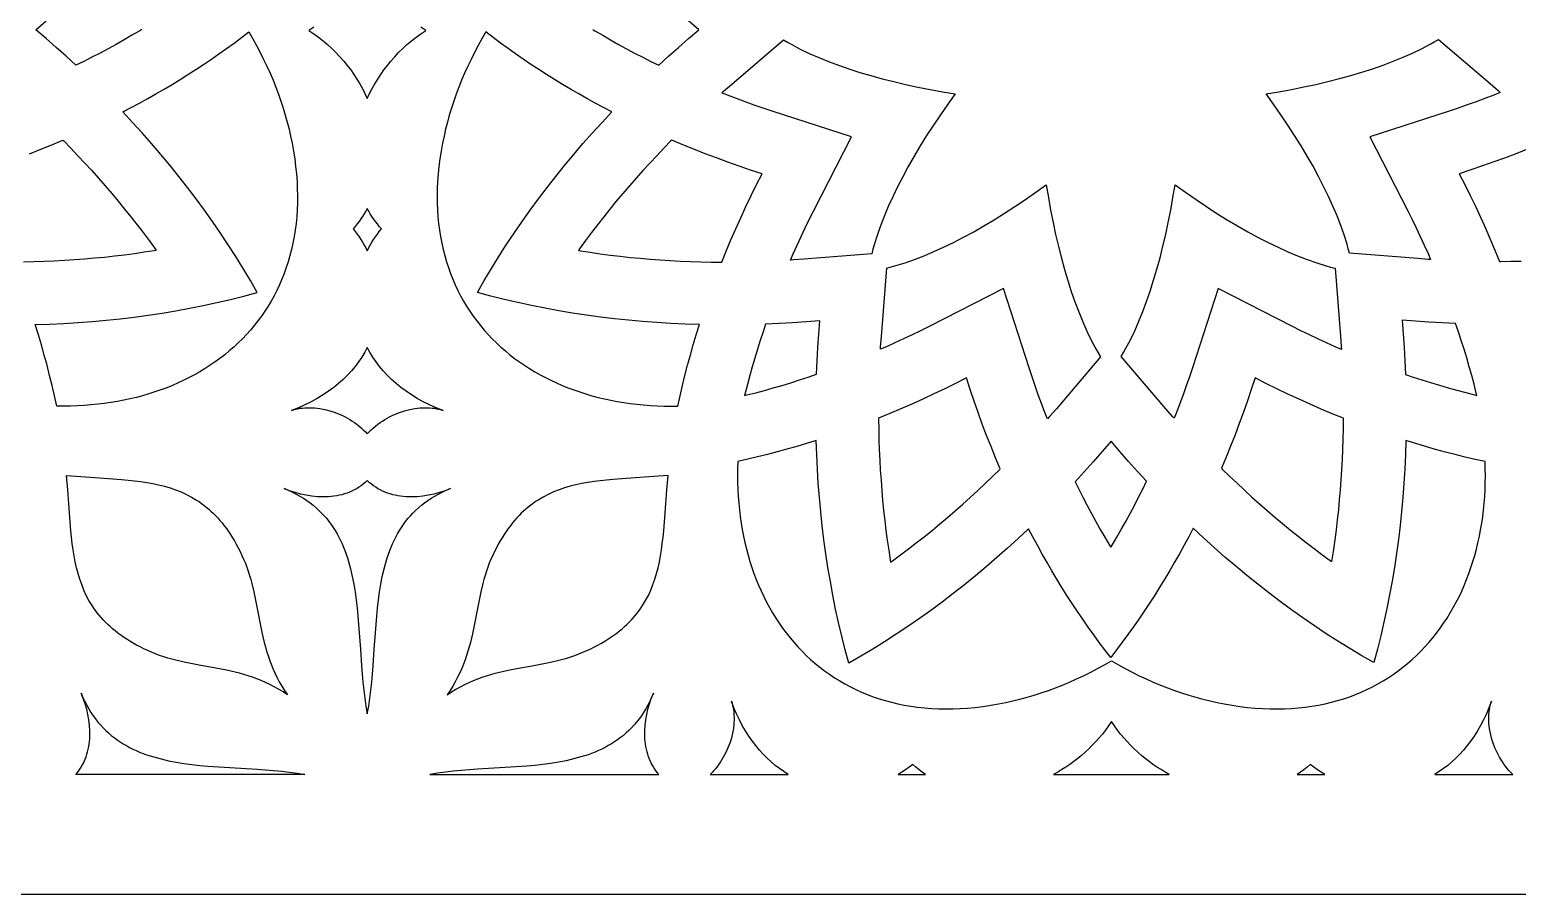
# Model space of a CAD drawing. Extents: x -53 to 63, y 97 to 137.
# Drawn here: x -26.99 to 7.16, y 96.54 to 116.39 of the extents above; entities that cross this region are included whole.
import ezdxf

# ---------------------------------------------------------------- set-up
doc = ezdxf.new("R2010")
doc.units = 0
doc.header["$MEASUREMENT"] = 0
doc.layers.add('LAYER_1', color=18, linetype='CONTINUOUS')

msp = doc.modelspace()

# ---------------------------------------------------------------- linework, layer by layer
at = {"layer": 'LAYER_1'}
for points in [[(-24.417, 116.399), (-24.465, 116.37), (-24.644, 116.264), (-24.825, 116.159), (-25.007, 116.056), (-25.19, 115.955), (-25.376, 115.856), (-25.563, 115.759), (-25.751, 115.664), (-25.931, 115.575), (-26.156, 115.783), (-26.384, 115.988), (-26.615, 116.191), (-26.849, 116.391), (-26.612, 116.594)], [(-14.061, 116.399), (-14.013, 116.37), (-13.834, 116.264), (-13.653, 116.159), (-13.471, 116.056), (-13.287, 115.955), (-13.101, 115.856), (-12.915, 115.759), (-12.726, 115.664), (-12.547, 115.575), (-12.322, 115.783), (-12.093, 115.988), (-11.862, 116.191), (-11.628, 116.391), (-11.866, 116.594)], [(-20.467, 116.454), (-20.58, 116.377), (-20.467, 116.301), (-20.358, 116.22), (-20.252, 116.137), (-20.15, 116.05), (-20.052, 115.96), (-19.958, 115.867), (-19.868, 115.772), (-19.781, 115.674), (-19.699, 115.574), (-19.621, 115.471), (-19.547, 115.366), (-19.477, 115.259), (-19.411, 115.151), (-19.349, 115.041), (-19.292, 114.929), (-19.239, 114.816), (-19.186, 114.929), (-19.128, 115.041), (-19.067, 115.151), (-19.001, 115.259), (-18.931, 115.366), (-18.857, 115.471), (-18.779, 115.574), (-18.696, 115.674), (-18.61, 115.772), (-18.52, 115.867), (-18.426, 115.96), (-18.328, 116.05), (-18.226, 116.137), (-18.12, 116.22), (-18.011, 116.301), (-17.897, 116.377), (-18.011, 116.454)], [(-26.994, 113.546), (-26.737, 113.647), (-26.481, 113.751), (-26.228, 113.858), (-26.209, 113.838), (-26.044, 113.67), (-25.882, 113.5), (-25.722, 113.329), (-25.564, 113.157), (-25.409, 112.983), (-25.255, 112.808), (-25.104, 112.632), (-24.956, 112.454), (-24.81, 112.276), (-24.665, 112.096), (-24.524, 111.915), (-24.385, 111.733), (-24.247, 111.549), (-24.113, 111.365), (-24.084, 111.324), (-24.134, 111.316), (-24.359, 111.281), (-24.586, 111.248), (-24.813, 111.218), (-25.041, 111.191), (-25.27, 111.166), (-25.5, 111.144), (-25.731, 111.124), (-25.962, 111.106), (-26.195, 111.091), (-26.427, 111.079), (-26.661, 111.069), (-26.895, 111.062), (-27.13, 111.057)], [(7.41, 113.654), (7.151, 113.552), (6.89, 113.453), (6.627, 113.357), (6.363, 113.264), (6.097, 113.174), (5.83, 113.087), (5.957, 112.839), (6.08, 112.589), (6.201, 112.338), (6.318, 112.087), (6.431, 111.835), (6.542, 111.581), (6.649, 111.327), (6.753, 111.072), (6.78, 111.072), (7.016, 111.075), (7.25, 111.081)], [(-53.408, 96.541), (63.044, 96.541)]]:
    msp.add_lwpolyline(points, dxfattribs=at)
for points in [[(-21.96, 116.341), (-21.869, 116.185), (-21.782, 116.028), (-21.699, 115.87), (-21.62, 115.712), (-21.544, 115.553), (-21.472, 115.393), (-21.404, 115.233), (-21.34, 115.073), (-21.28, 114.912), (-21.223, 114.751), (-21.171, 114.59), (-21.122, 114.428), (-21.077, 114.267), (-21.036, 114.106), (-20.999, 113.945), (-20.966, 113.785), (-20.934, 113.605), (-20.906, 113.428), (-20.884, 113.253), (-20.866, 113.081), (-20.853, 112.911), (-20.846, 112.744), (-20.842, 112.579), (-20.844, 112.416), (-20.85, 112.256), (-20.86, 112.098), (-20.875, 111.943), (-20.895, 111.791), (-20.919, 111.641), (-20.947, 111.493), (-20.979, 111.348), (-21.015, 111.206), (-21.056, 111.066), (-21.1, 110.929), (-21.149, 110.795), (-21.201, 110.663), (-21.257, 110.534), (-21.317, 110.407), (-21.38, 110.284), (-21.448, 110.163), (-21.518, 110.045), (-21.593, 109.929), (-21.67, 109.816), (-21.751, 109.706), (-21.836, 109.599), (-21.923, 109.495), (-22.014, 109.394), (-22.108, 109.295), (-22.205, 109.2), (-22.305, 109.107), (-22.408, 109.017), (-22.513, 108.93), (-22.622, 108.846), (-22.733, 108.765), (-22.847, 108.687), (-22.963, 108.612), (-23.082, 108.54), (-23.203, 108.471), (-23.327, 108.405), (-23.453, 108.342), (-23.582, 108.282), (-23.713, 108.225), (-23.845, 108.171), (-23.98, 108.121), (-24.117, 108.074), (-24.256, 108.029), (-24.397, 107.988), (-24.539, 107.95), (-24.683, 107.916), (-24.829, 107.884), (-24.977, 107.856), (-25.126, 107.831), (-25.277, 107.809), (-25.429, 107.791), (-25.583, 107.776), (-25.737, 107.764), (-25.893, 107.756), (-26.051, 107.751), (-26.209, 107.749), (-26.368, 107.751), (-26.42, 107.986), (-26.474, 108.221), (-26.532, 108.455), (-26.592, 108.69), (-26.656, 108.923), (-26.722, 109.157), (-26.791, 109.39), (-26.864, 109.623), (-26.536, 109.633), (-26.209, 109.649), (-25.884, 109.669), (-25.559, 109.693), (-25.235, 109.723), (-24.912, 109.757), (-24.591, 109.795), (-24.271, 109.839), (-23.952, 109.887), (-23.635, 109.94), (-23.319, 109.998), (-23.005, 110.061), (-22.692, 110.128), (-22.382, 110.201), (-22.072, 110.278), (-21.765, 110.361), (-21.924, 110.637), (-22.088, 110.912), (-22.257, 111.184), (-22.43, 111.454), (-22.608, 111.722), (-22.79, 111.987), (-22.977, 112.25), (-23.169, 112.511), (-23.365, 112.769), (-23.565, 113.025), (-23.769, 113.278), (-23.978, 113.529), (-24.19, 113.777), (-24.407, 114.023), (-24.628, 114.266), (-24.852, 114.506), (-24.66, 114.607), (-24.47, 114.709), (-24.28, 114.813), (-24.092, 114.92), (-23.906, 115.028), (-23.721, 115.138), (-23.538, 115.249), (-23.356, 115.363), (-23.176, 115.479), (-22.997, 115.596), (-22.82, 115.716), (-22.645, 115.837), (-22.471, 115.96), (-22.299, 116.085), (-22.129, 116.212)], [(-16.517, 116.341), (-16.608, 116.185), (-16.695, 116.028), (-16.779, 115.87), (-16.858, 115.712), (-16.934, 115.553), (-17.006, 115.393), (-17.074, 115.233), (-17.138, 115.073), (-17.198, 114.912), (-17.254, 114.751), (-17.307, 114.59), (-17.356, 114.428), (-17.4, 114.267), (-17.441, 114.106), (-17.478, 113.945), (-17.511, 113.785), (-17.544, 113.605), (-17.571, 113.428), (-17.594, 113.253), (-17.611, 113.081), (-17.624, 112.911), (-17.632, 112.744), (-17.635, 112.579), (-17.634, 112.416), (-17.628, 112.256), (-17.617, 112.098), (-17.602, 111.943), (-17.583, 111.791), (-17.559, 111.641), (-17.531, 111.493), (-17.499, 111.348), (-17.462, 111.206), (-17.422, 111.066), (-17.377, 110.929), (-17.329, 110.795), (-17.277, 110.663), (-17.221, 110.534), (-17.161, 110.407), (-17.097, 110.284), (-17.03, 110.163), (-16.959, 110.045), (-16.885, 109.929), (-16.807, 109.816), (-16.726, 109.706), (-16.642, 109.599), (-16.554, 109.495), (-16.464, 109.394), (-16.37, 109.295), (-16.273, 109.2), (-16.173, 109.107), (-16.07, 109.017), (-15.965, 108.93), (-15.856, 108.846), (-15.745, 108.765), (-15.631, 108.687), (-15.515, 108.612), (-15.396, 108.54), (-15.274, 108.471), (-15.15, 108.405), (-15.024, 108.342), (-14.896, 108.282), (-14.765, 108.225), (-14.632, 108.171), (-14.498, 108.121), (-14.361, 108.074), (-14.222, 108.029), (-14.081, 107.988), (-13.939, 107.95), (-13.794, 107.916), (-13.648, 107.884), (-13.501, 107.856), (-13.351, 107.831), (-13.201, 107.809), (-13.049, 107.791), (-12.895, 107.776), (-12.74, 107.764), (-12.584, 107.756), (-12.427, 107.751), (-12.269, 107.749), (-12.109, 107.751), (-12.058, 107.986), (-12.004, 108.221), (-11.946, 108.455), (-11.886, 108.69), (-11.822, 108.923), (-11.756, 109.157), (-11.686, 109.39), (-11.614, 109.623), (-11.941, 109.633), (-12.268, 109.649), (-12.594, 109.669), (-12.919, 109.693), (-13.243, 109.723), (-13.565, 109.757), (-13.887, 109.795), (-14.207, 109.839), (-14.525, 109.887), (-14.843, 109.94), (-15.158, 109.998), (-15.473, 110.061), (-15.785, 110.128), (-16.096, 110.201), (-16.405, 110.278), (-16.712, 110.361), (-16.553, 110.637), (-16.39, 110.912), (-16.221, 111.184), (-16.048, 111.454), (-15.87, 111.722), (-15.687, 111.987), (-15.5, 112.25), (-15.309, 112.511), (-15.113, 112.769), (-14.913, 113.025), (-14.709, 113.278), (-14.5, 113.529), (-14.287, 113.777), (-14.071, 114.023), (-13.85, 114.266), (-13.625, 114.506), (-13.817, 114.607), (-14.008, 114.709), (-14.197, 114.813), (-14.385, 114.92), (-14.572, 115.028), (-14.757, 115.138), (-14.94, 115.249), (-15.122, 115.363), (-15.302, 115.479), (-15.481, 115.596), (-15.658, 115.716), (-15.833, 115.837), (-16.007, 115.96), (-16.179, 116.085), (-16.349, 116.212)], [(-5.74, 114.922), (-5.914, 114.681), (-6.081, 114.441), (-6.243, 114.2), (-6.398, 113.961), (-6.546, 113.723), (-6.687, 113.486), (-6.821, 113.251), (-6.947, 113.017), (-7.066, 112.786), (-7.176, 112.557), (-7.278, 112.331), (-7.372, 112.107), (-7.457, 111.887), (-7.533, 111.67), (-7.6, 111.457), (-7.63, 111.352), (-7.657, 111.247), (-9.214, 111.122), (-9.452, 111.105), (-9.523, 111.101), (-9.458, 111.249), (-9.37, 111.447), (-9.278, 111.643), (-9.186, 111.84), (-9.091, 112.035), (-8.994, 112.23), (-8.123, 113.935), (-9.944, 114.524), (-10.151, 114.593), (-10.357, 114.664), (-10.561, 114.737), (-10.764, 114.812), (-10.966, 114.889), (-11.103, 114.942), (-11.061, 114.979), (-10.881, 115.136), (-9.684, 116.159), (-9.591, 116.105), (-9.496, 116.052), (-9.298, 115.949), (-9.091, 115.85), (-8.875, 115.755), (-8.651, 115.664), (-8.419, 115.576), (-8.18, 115.493), (-7.933, 115.414), (-7.68, 115.339), (-7.419, 115.267), (-7.153, 115.2), (-6.881, 115.136), (-6.603, 115.077), (-6.32, 115.021), (-6.032, 114.97)], [(3.311, 111.26), (3.284, 111.364), (3.254, 111.469), (3.186, 111.681), (3.11, 111.898), (3.025, 112.117), (2.931, 112.34), (2.829, 112.565), (2.718, 112.794), (2.6, 113.024), (2.474, 113.257), (2.34, 113.491), (2.199, 113.727), (2.052, 113.964), (1.898, 114.203), (1.737, 114.442), (1.57, 114.682), (1.397, 114.922), (1.69, 114.97), (1.979, 115.022), (2.263, 115.078), (2.541, 115.137), (2.814, 115.201), (3.082, 115.269), (3.343, 115.34), (3.597, 115.416), (3.844, 115.496), (4.084, 115.579), (4.317, 115.667), (4.541, 115.759), (4.757, 115.854), (4.964, 115.954), (5.162, 116.058), (5.258, 116.111), (5.351, 116.165), (6.54, 115.154), (6.721, 114.997), (6.774, 114.95), (6.623, 114.891), (6.421, 114.814), (6.218, 114.739), (6.013, 114.666), (5.808, 114.595), (5.601, 114.526), (3.78, 113.936), (4.651, 112.231), (4.748, 112.036), (4.843, 111.841), (4.937, 111.644), (5.027, 111.448), (5.116, 111.251), (5.174, 111.117), (5.119, 111.12), (4.88, 111.136)], [(-12.25, 113.858), (-12.269, 113.838), (-12.434, 113.67), (-12.595, 113.5), (-12.755, 113.329), (-12.914, 113.157), (-13.069, 112.983), (-13.222, 112.808), (-13.373, 112.632), (-13.522, 112.454), (-13.668, 112.276), (-13.812, 112.096), (-13.954, 111.915), (-14.093, 111.733), (-14.23, 111.549), (-14.364, 111.365), (-14.393, 111.324), (-14.344, 111.316), (-14.119, 111.281), (-13.892, 111.248), (-13.664, 111.218), (-13.437, 111.191), (-13.207, 111.166), (-12.977, 111.144), (-12.747, 111.124), (-12.515, 111.106), (-12.283, 111.091), (-12.05, 111.079), (-11.817, 111.069), (-11.583, 111.062), (-11.348, 111.057), (-11.112, 111.054), (-11.101, 111.054), (-10.997, 111.311), (-10.889, 111.567), (-10.778, 111.823), (-10.664, 112.077), (-10.546, 112.331), (-10.425, 112.583), (-10.301, 112.835), (-10.173, 113.085), (-10.438, 113.171), (-10.702, 113.261), (-10.964, 113.353), (-11.225, 113.448), (-11.484, 113.546), (-11.741, 113.647), (-11.996, 113.751)], [(-7.313, 110.918), (-7.209, 110.945), (-7.104, 110.975), (-6.891, 111.043), (-6.675, 111.119), (-6.455, 111.204), (-6.232, 111.298), (-6.007, 111.4), (-5.779, 111.51), (-5.548, 111.629), (-5.316, 111.755), (-5.081, 111.888), (-4.845, 112.029), (-4.608, 112.177), (-4.369, 112.331), (-4.13, 112.492), (-3.89, 112.659), (-3.65, 112.832), (-3.602, 112.539), (-3.55, 112.25), (-3.494, 111.966), (-3.435, 111.688), (-3.371, 111.414), (-3.303, 111.147), (-3.232, 110.886), (-3.156, 110.632), (-3.076, 110.384), (-2.993, 110.144), (-2.905, 109.912), (-2.813, 109.687), (-2.718, 109.471), (-2.618, 109.264), (-2.515, 109.066), (-2.461, 108.971), (-2.407, 108.878), (-3.418, 107.689), (-3.575, 107.508), (-3.622, 107.455), (-3.681, 107.605), (-3.758, 107.808), (-3.833, 108.011), (-3.906, 108.216), (-3.977, 108.421), (-4.047, 108.628), (-4.636, 110.448), (-6.341, 109.578), (-6.536, 109.481), (-6.732, 109.385), (-6.928, 109.293), (-7.124, 109.202), (-7.322, 109.113), (-7.456, 109.054), (-7.453, 109.11), (-7.436, 109.348)], [(-0.694, 112.832), (-0.453, 112.659), (-0.212, 112.491), (0.028, 112.33), (0.267, 112.175), (0.506, 112.027), (0.743, 111.886), (0.978, 111.752), (1.211, 111.625), (1.443, 111.507), (1.672, 111.396), (1.898, 111.294), (2.121, 111.2), (2.342, 111.115), (2.559, 111.039), (2.772, 110.972), (2.877, 110.942), (2.982, 110.915), (3.107, 109.358), (3.123, 109.12), (3.128, 109.049), (2.979, 109.114), (2.783, 109.203), (2.586, 109.293), (2.39, 109.386), (2.194, 109.481), (1.999, 109.579), (0.294, 110.449), (-0.295, 108.628), (-0.365, 108.421), (-0.435, 108.216), (-0.509, 108.011), (-0.584, 107.808), (-0.66, 107.606), (-0.714, 107.47), (-0.75, 107.511), (-0.908, 107.691), (-1.93, 108.888), (-1.876, 108.981), (-1.823, 109.077), (-1.72, 109.275), (-1.621, 109.482), (-1.526, 109.697), (-1.435, 109.921), (-1.348, 110.153), (-1.265, 110.392), (-1.185, 110.639), (-1.11, 110.893), (-1.039, 111.153), (-0.971, 111.419), (-0.908, 111.692), (-0.849, 111.969), (-0.793, 112.252), (-0.742, 112.54)], [(-19.239, 111.315), (-19.17, 111.446), (-19.132, 111.511), (-19.093, 111.575), (-19.051, 111.639), (-19.008, 111.701), (-18.963, 111.763), (-18.916, 111.823), (-18.963, 111.878), (-19.008, 111.933), (-19.051, 111.99), (-19.093, 112.048), (-19.132, 112.106), (-19.17, 112.166), (-19.205, 112.226), (-19.239, 112.287), (-19.273, 112.226), (-19.308, 112.166), (-19.346, 112.106), (-19.385, 112.048), (-19.426, 111.99), (-19.47, 111.933), (-19.515, 111.878), (-19.562, 111.823), (-19.515, 111.763), (-19.47, 111.701), (-19.426, 111.639), (-19.385, 111.575), (-19.346, 111.511), (-19.308, 111.446), (-19.273, 111.381)], [(-10.095, 109.631), (-10.154, 109.457), (-10.22, 109.256), (-10.284, 109.055), (-10.345, 108.854), (-10.403, 108.653), (-10.46, 108.451), (-10.513, 108.249), (-10.565, 108.048), (-10.578, 107.993), (-10.523, 108.006), (-10.321, 108.058), (-10.12, 108.111), (-9.918, 108.168), (-9.717, 108.226), (-9.516, 108.287), (-9.315, 108.351), (-9.114, 108.416), (-8.925, 108.481), (-8.912, 108.787), (-8.896, 109.093), (-8.876, 109.4), (-8.852, 109.707), (-9.163, 109.682), (-9.474, 109.661), (-9.785, 109.644)], [(4.598, 108.477), (4.772, 108.418), (4.973, 108.352), (5.174, 108.289), (5.375, 108.228), (5.576, 108.169), (5.778, 108.113), (5.979, 108.059), (6.181, 108.008), (6.236, 107.995), (6.223, 108.05), (6.171, 108.251), (6.117, 108.453), (6.061, 108.654), (6.003, 108.856), (5.942, 109.057), (5.878, 109.258), (5.812, 109.458), (5.748, 109.647), (5.442, 109.66), (5.135, 109.677), (4.829, 109.697), (4.522, 109.721), (4.546, 109.409), (4.567, 109.098), (4.584, 108.788)], [(-19.239, 107.112), (-19.194, 107.16), (-19.147, 107.206), (-19.099, 107.25), (-19.049, 107.292), (-18.998, 107.332), (-18.946, 107.37), (-18.893, 107.407), (-18.839, 107.441), (-18.784, 107.473), (-18.728, 107.503), (-18.671, 107.532), (-18.614, 107.558), (-18.557, 107.582), (-18.499, 107.604), (-18.382, 107.643), (-18.265, 107.673), (-18.148, 107.695), (-18.09, 107.702), (-18.032, 107.708), (-17.975, 107.712), (-17.918, 107.714), (-17.862, 107.713), (-17.807, 107.71), (-17.753, 107.706), (-17.699, 107.699), (-17.647, 107.69), (-17.596, 107.679), (-17.546, 107.666), (-17.497, 107.65), (-17.656, 107.713), (-17.808, 107.78), (-17.953, 107.851), (-18.091, 107.927), (-18.223, 108.007), (-18.348, 108.09), (-18.466, 108.178), (-18.578, 108.269), (-18.683, 108.363), (-18.782, 108.46), (-18.874, 108.56), (-18.96, 108.663), (-19.039, 108.769), (-19.112, 108.876), (-19.179, 108.986), (-19.239, 109.098), (-19.299, 108.986), (-19.366, 108.876), (-19.439, 108.769), (-19.518, 108.663), (-19.604, 108.56), (-19.696, 108.46), (-19.794, 108.363), (-19.9, 108.269), (-20.011, 108.178), (-20.13, 108.09), (-20.255, 108.007), (-20.387, 107.927), (-20.525, 107.851), (-20.67, 107.78), (-20.822, 107.713), (-20.98, 107.65), (-20.932, 107.666), (-20.882, 107.679), (-20.831, 107.69), (-20.778, 107.699), (-20.725, 107.706), (-20.671, 107.71), (-20.616, 107.713), (-20.56, 107.714), (-20.503, 107.712), (-20.446, 107.708), (-20.388, 107.702), (-20.33, 107.695), (-20.213, 107.673), (-20.096, 107.643), (-19.979, 107.604), (-19.921, 107.582), (-19.863, 107.558), (-19.806, 107.532), (-19.75, 107.503), (-19.694, 107.473), (-19.639, 107.441), (-19.585, 107.407), (-19.532, 107.37), (-19.48, 107.332), (-19.429, 107.292), (-19.379, 107.25), (-19.331, 107.206), (-19.284, 107.16)], [(-7.5, 107.476), (-7.5, 107.449), (-7.497, 107.214), (-7.492, 106.979), (-7.484, 106.745), (-7.474, 106.511), (-7.461, 106.278), (-7.445, 106.046), (-7.428, 105.815), (-7.407, 105.585), (-7.384, 105.354), (-7.359, 105.125), (-7.331, 104.897), (-7.301, 104.67), (-7.268, 104.444), (-7.232, 104.218), (-7.224, 104.169), (-7.183, 104.198), (-6.999, 104.333), (-6.816, 104.47), (-6.634, 104.61), (-6.453, 104.751), (-6.274, 104.896), (-6.095, 105.043), (-5.918, 105.191), (-5.742, 105.343), (-5.567, 105.496), (-5.394, 105.652), (-5.222, 105.81), (-5.051, 105.971), (-4.882, 106.133), (-4.714, 106.298), (-4.706, 106.306), (-4.814, 106.561), (-4.919, 106.819), (-5.021, 107.078), (-5.12, 107.339), (-5.216, 107.601), (-5.309, 107.865), (-5.398, 108.131), (-5.485, 108.399), (-5.734, 108.272), (-5.983, 108.149), (-6.234, 108.028), (-6.485, 107.911), (-6.738, 107.797), (-6.991, 107.687), (-7.245, 107.58)], [(0.371, 106.322), (0.39, 106.303), (0.559, 106.139), (0.729, 105.977), (0.9, 105.817), (1.072, 105.659), (1.245, 105.503), (1.421, 105.35), (1.597, 105.199), (1.774, 105.051), (1.953, 104.904), (2.133, 104.76), (2.314, 104.618), (2.497, 104.479), (2.68, 104.342), (2.864, 104.208), (2.905, 104.179), (2.913, 104.228), (2.948, 104.454), (2.98, 104.681), (3.011, 104.908), (3.038, 105.136), (3.063, 105.365), (3.085, 105.595), (3.105, 105.826), (3.123, 106.057), (3.137, 106.289), (3.15, 106.522), (3.16, 106.755), (3.167, 106.99), (3.172, 107.224), (3.174, 107.46), (3.174, 107.471), (2.917, 107.575), (2.661, 107.683), (2.406, 107.794), (2.152, 107.908), (1.898, 108.026), (1.645, 108.147), (1.394, 108.272), (1.143, 108.399), (1.057, 108.134), (0.968, 107.87), (0.876, 107.608), (0.781, 107.347), (0.683, 107.089), (0.582, 106.831), (0.478, 106.576)], [(-10.732, 106.48), (-10.737, 106.318), (-10.739, 106.157), (-10.737, 105.997), (-10.732, 105.838), (-10.724, 105.68), (-10.712, 105.524), (-10.697, 105.369), (-10.678, 105.216), (-10.656, 105.063), (-10.631, 104.913), (-10.602, 104.764), (-10.57, 104.616), (-10.535, 104.471), (-10.496, 104.327), (-10.454, 104.185), (-10.409, 104.045), (-10.361, 103.907), (-10.309, 103.771), (-10.254, 103.638), (-10.196, 103.506), (-10.135, 103.377), (-10.071, 103.25), (-10.004, 103.125), (-9.933, 103.003), (-9.859, 102.883), (-9.783, 102.767), (-9.703, 102.652), (-9.62, 102.541), (-9.534, 102.432), (-9.445, 102.326), (-9.353, 102.223), (-9.258, 102.123), (-9.16, 102.026), (-9.06, 101.933), (-8.956, 101.842), (-8.849, 101.755), (-8.739, 101.671), (-8.627, 101.591), (-8.512, 101.514), (-8.393, 101.44), (-8.272, 101.37), (-8.148, 101.304), (-8.022, 101.242), (-7.892, 101.183), (-7.76, 101.128), (-7.625, 101.077), (-7.487, 101.03), (-7.347, 100.988), (-7.204, 100.949), (-7.058, 100.915), (-6.91, 100.884), (-6.758, 100.859), (-6.605, 100.837), (-6.448, 100.82), (-6.289, 100.808), (-6.128, 100.8), (-5.963, 100.797), (-5.797, 100.799), (-5.627, 100.805), (-5.456, 100.816), (-5.281, 100.833), (-5.105, 100.854), (-4.925, 100.88), (-4.744, 100.912), (-4.581, 100.944), (-4.418, 100.98), (-4.255, 101.021), (-4.092, 101.065), (-3.929, 101.113), (-3.766, 101.165), (-3.602, 101.221), (-3.44, 101.281), (-3.277, 101.345), (-3.115, 101.413), (-2.953, 101.485), (-2.792, 101.56), (-2.631, 101.64), (-2.471, 101.723), (-2.312, 101.811), (-2.154, 101.902), (-1.996, 101.811), (-1.837, 101.723), (-1.677, 101.64), (-1.516, 101.56), (-1.355, 101.485), (-1.193, 101.413), (-1.031, 101.345), (-0.869, 101.281), (-0.706, 101.221), (-0.543, 101.165), (-0.379, 101.113), (-0.216, 101.065), (-0.053, 101.021), (0.11, 100.98), (0.273, 100.944), (0.436, 100.912), (0.617, 100.88), (0.796, 100.854), (0.973, 100.833), (1.147, 100.816), (1.319, 100.805), (1.488, 100.799), (1.655, 100.797), (1.819, 100.8), (1.98, 100.808), (2.139, 100.82), (2.296, 100.837), (2.449, 100.859), (2.6, 100.884), (2.749, 100.914), (2.895, 100.949), (3.038, 100.987), (3.178, 101.03), (3.316, 101.077), (3.451, 101.128), (3.583, 101.182), (3.712, 101.241), (3.839, 101.303), (3.963, 101.369), (4.084, 101.439), (4.202, 101.513), (4.317, 101.589), (4.43, 101.67), (4.539, 101.754), (4.646, 101.841), (4.75, 101.931), (4.851, 102.025), (4.949, 102.122), (5.043, 102.221), (5.135, 102.324), (5.224, 102.43), (5.31, 102.539), (5.393, 102.65), (5.473, 102.764), (5.55, 102.881), (5.623, 103), (5.694, 103.122), (5.761, 103.247), (5.826, 103.374), (5.887, 103.503), (5.945, 103.634), (6, 103.768), (6.051, 103.904), (6.1, 104.042), (6.145, 104.182), (6.187, 104.323), (6.226, 104.467), (6.261, 104.612), (6.293, 104.76), (6.322, 104.909), (6.347, 105.059), (6.37, 105.211), (6.388, 105.365), (6.404, 105.519), (6.416, 105.676), (6.424, 105.833), (6.429, 105.992), (6.431, 106.152), (6.429, 106.313), (6.424, 106.475), (6.196, 106.525), (5.967, 106.578), (5.74, 106.635), (5.512, 106.694), (5.285, 106.756), (5.058, 106.82), (4.832, 106.888), (4.606, 106.958), (4.595, 106.63), (4.58, 106.304), (4.56, 105.978), (4.535, 105.653), (4.506, 105.329), (4.472, 105.007), (4.433, 104.685), (4.39, 104.365), (4.342, 104.047), (4.289, 103.729), (4.231, 103.414), (4.168, 103.1), (4.101, 102.787), (4.028, 102.476), (3.951, 102.167), (3.868, 101.86), (3.591, 102.019), (3.317, 102.183), (3.045, 102.351), (2.775, 102.524), (2.507, 102.702), (2.241, 102.885), (1.978, 103.072), (1.718, 103.263), (1.46, 103.459), (1.204, 103.659), (0.951, 103.864), (0.7, 104.072), (0.452, 104.285), (0.206, 104.502), (-0.037, 104.722), (-0.277, 104.947), (-0.381, 104.749), (-0.486, 104.553), (-0.593, 104.359), (-0.703, 104.166), (-0.814, 103.975), (-0.927, 103.785), (-1.043, 103.597), (-1.16, 103.41), (-1.279, 103.225), (-1.401, 103.042), (-1.524, 102.861), (-1.649, 102.681), (-1.777, 102.503), (-1.906, 102.327), (-2.037, 102.153), (-2.171, 101.98), (-2.303, 102.152), (-2.434, 102.325), (-2.562, 102.5), (-2.689, 102.677), (-2.814, 102.856), (-2.936, 103.037), (-3.057, 103.219), (-3.176, 103.403), (-3.293, 103.588), (-3.408, 103.776), (-3.521, 103.964), (-3.632, 104.155), (-3.741, 104.347), (-3.848, 104.54), (-3.953, 104.735), (-4.056, 104.931), (-4.295, 104.707), (-4.537, 104.487), (-4.782, 104.27), (-5.029, 104.058), (-5.278, 103.85), (-5.531, 103.646), (-5.785, 103.446), (-6.042, 103.251), (-6.302, 103.059), (-6.563, 102.873), (-6.828, 102.69), (-7.094, 102.512), (-7.363, 102.339), (-7.634, 102.171), (-7.907, 102.007), (-8.183, 101.848), (-8.266, 102.156), (-8.345, 102.466), (-8.418, 102.778), (-8.486, 103.091), (-8.55, 103.406), (-8.608, 103.723), (-8.662, 104.041), (-8.711, 104.361), (-8.755, 104.682), (-8.794, 105.004), (-8.829, 105.328), (-8.859, 105.653), (-8.884, 105.978), (-8.904, 106.305), (-8.92, 106.633), (-8.931, 106.962), (-9.155, 106.892), (-9.379, 106.825), (-9.604, 106.76), (-9.829, 106.699), (-10.054, 106.64), (-10.28, 106.584), (-10.505, 106.53)], [(-2.988, 106.011), (-2.906, 105.846), (-2.811, 105.657), (-2.714, 105.471), (-2.614, 105.285), (-2.513, 105.101), (-2.411, 104.919), (-2.307, 104.739), (-2.2, 104.56), (-2.171, 104.512), (-2.141, 104.56), (-2.034, 104.739), (-1.93, 104.919), (-1.827, 105.102), (-1.726, 105.285), (-1.628, 105.471), (-1.53, 105.657), (-1.435, 105.846), (-1.347, 106.025), (-1.554, 106.251), (-1.759, 106.479), (-1.962, 106.71), (-2.163, 106.944), (-2.365, 106.706), (-2.57, 106.472), (-2.778, 106.24)], [(-21.074, 101.12), (-21.174, 101.186), (-21.275, 101.247), (-21.376, 101.303), (-21.476, 101.355), (-21.577, 101.402), (-21.677, 101.446), (-21.778, 101.486), (-21.878, 101.522), (-21.978, 101.556), (-22.077, 101.586), (-22.177, 101.615), (-22.276, 101.64), (-22.474, 101.686), (-22.671, 101.726), (-23.06, 101.797), (-23.253, 101.832), (-23.444, 101.871), (-23.634, 101.915), (-23.728, 101.939), (-23.821, 101.965), (-23.914, 101.994), (-24.007, 102.026), (-24.099, 102.06), (-24.19, 102.098), (-24.281, 102.138), (-24.368, 102.18), (-24.453, 102.222), (-24.535, 102.264), (-24.613, 102.308), (-24.689, 102.352), (-24.762, 102.398), (-24.833, 102.444), (-24.9, 102.491), (-24.965, 102.538), (-25.027, 102.587), (-25.087, 102.636), (-25.145, 102.686), (-25.2, 102.737), (-25.252, 102.788), (-25.302, 102.84), (-25.35, 102.893), (-25.396, 102.947), (-25.44, 103.002), (-25.482, 103.057), (-25.521, 103.113), (-25.559, 103.17), (-25.629, 103.286), (-25.691, 103.404), (-25.747, 103.526), (-25.797, 103.65), (-25.841, 103.777), (-25.88, 103.907), (-25.914, 104.04), (-25.944, 104.175), (-25.97, 104.312), (-25.992, 104.453), (-26.012, 104.596), (-26.029, 104.741), (-26.044, 104.889), (-26.069, 105.192), (-26.092, 105.505), (-26.117, 105.826), (-26.146, 106.156), (-25.816, 106.13), (-25.494, 106.108), (-25.182, 106.087), (-24.879, 106.064), (-24.732, 106.05), (-24.586, 106.034), (-24.443, 106.016), (-24.303, 105.995), (-24.165, 105.97), (-24.03, 105.941), (-23.897, 105.908), (-23.767, 105.87), (-23.64, 105.827), (-23.516, 105.778), (-23.394, 105.723), (-23.275, 105.662), (-23.159, 105.593), (-23.102, 105.556), (-23.046, 105.516), (-22.99, 105.475), (-22.935, 105.432), (-22.881, 105.386), (-22.828, 105.339), (-22.775, 105.289), (-22.723, 105.237), (-22.672, 105.182), (-22.622, 105.125), (-22.572, 105.066), (-22.523, 105.004), (-22.475, 104.939), (-22.428, 104.872), (-22.381, 104.802), (-22.336, 104.729), (-22.291, 104.654), (-22.247, 104.576), (-22.203, 104.494), (-22.161, 104.41), (-22.119, 104.323), (-22.078, 104.232), (-22.039, 104.141), (-22.004, 104.049), (-21.972, 103.957), (-21.943, 103.864), (-21.915, 103.771), (-21.89, 103.677), (-21.845, 103.488), (-21.805, 103.297), (-21.768, 103.105), (-21.694, 102.715), (-21.653, 102.519), (-21.605, 102.321), (-21.579, 102.222), (-21.55, 102.122), (-21.518, 102.022), (-21.484, 101.923), (-21.446, 101.823), (-21.405, 101.723), (-21.361, 101.622), (-21.313, 101.522), (-21.26, 101.421), (-21.203, 101.321), (-21.141, 101.22)], [(-19.239, 100.686), (-19.207, 100.863), (-19.18, 101.043), (-19.157, 101.226), (-19.137, 101.411), (-19.12, 101.598), (-19.105, 101.786), (-19.079, 102.166), (-19.054, 102.547), (-19.024, 102.925), (-19.005, 103.112), (-18.984, 103.298), (-18.959, 103.481), (-18.929, 103.662), (-18.895, 103.839), (-18.854, 104.013), (-18.808, 104.183), (-18.782, 104.267), (-18.754, 104.349), (-18.725, 104.431), (-18.693, 104.511), (-18.659, 104.589), (-18.624, 104.667), (-18.585, 104.743), (-18.545, 104.817), (-18.502, 104.89), (-18.457, 104.962), (-18.409, 105.032), (-18.359, 105.1), (-18.306, 105.167), (-18.25, 105.232), (-18.191, 105.295), (-18.129, 105.356), (-18.064, 105.416), (-17.996, 105.473), (-17.925, 105.528), (-17.85, 105.582), (-17.772, 105.633), (-17.691, 105.682), (-17.606, 105.729), (-17.518, 105.774), (-17.425, 105.816), (-17.329, 105.856), (-17.453, 105.808), (-17.578, 105.765), (-17.706, 105.73), (-17.835, 105.702), (-17.964, 105.681), (-18.093, 105.669), (-18.158, 105.665), (-18.222, 105.664), (-18.285, 105.665), (-18.349, 105.668), (-18.412, 105.673), (-18.474, 105.68), (-18.535, 105.69), (-18.596, 105.702), (-18.656, 105.716), (-18.715, 105.733), (-18.774, 105.752), (-18.831, 105.774), (-18.887, 105.798), (-18.941, 105.825), (-18.995, 105.854), (-19.047, 105.886), (-19.097, 105.921), (-19.146, 105.958), (-19.193, 105.998), (-19.239, 106.041), (-19.285, 105.998), (-19.332, 105.958), (-19.381, 105.921), (-19.431, 105.886), (-19.483, 105.854), (-19.537, 105.825), (-19.591, 105.798), (-19.647, 105.774), (-19.704, 105.752), (-19.762, 105.733), (-19.821, 105.716), (-19.881, 105.702), (-19.942, 105.69), (-20.004, 105.68), (-20.066, 105.673), (-20.129, 105.668), (-20.192, 105.665), (-20.256, 105.664), (-20.32, 105.665), (-20.384, 105.669), (-20.514, 105.681), (-20.643, 105.702), (-20.772, 105.73), (-20.899, 105.765), (-21.025, 105.808), (-21.148, 105.856), (-21.053, 105.816), (-20.96, 105.774), (-20.872, 105.729), (-20.787, 105.682), (-20.706, 105.633), (-20.628, 105.582), (-20.553, 105.528), (-20.482, 105.473), (-20.414, 105.416), (-20.349, 105.356), (-20.287, 105.295), (-20.228, 105.232), (-20.172, 105.167), (-20.119, 105.1), (-20.069, 105.032), (-20.021, 104.962), (-19.975, 104.89), (-19.933, 104.817), (-19.892, 104.743), (-19.854, 104.667), (-19.818, 104.589), (-19.785, 104.511), (-19.753, 104.431), (-19.723, 104.349), (-19.696, 104.267), (-19.67, 104.183), (-19.623, 104.013), (-19.583, 103.839), (-19.548, 103.662), (-19.519, 103.481), (-19.494, 103.298), (-19.472, 103.112), (-19.454, 102.925), (-19.424, 102.547), (-19.399, 102.166), (-19.373, 101.786), (-19.358, 101.598), (-19.341, 101.411), (-19.321, 101.226), (-19.298, 101.043), (-19.271, 100.863)], [(-17.404, 101.12), (-17.303, 101.186), (-17.203, 101.247), (-17.102, 101.303), (-17.001, 101.355), (-16.901, 101.402), (-16.8, 101.446), (-16.7, 101.486), (-16.6, 101.522), (-16.5, 101.556), (-16.4, 101.586), (-16.301, 101.615), (-16.202, 101.64), (-16.004, 101.686), (-15.807, 101.726), (-15.417, 101.797), (-15.224, 101.832), (-15.033, 101.871), (-14.844, 101.915), (-14.75, 101.939), (-14.656, 101.965), (-14.563, 101.994), (-14.471, 102.026), (-14.379, 102.06), (-14.288, 102.098), (-14.197, 102.138), (-14.109, 102.18), (-14.024, 102.222), (-13.943, 102.264), (-13.864, 102.308), (-13.788, 102.352), (-13.715, 102.398), (-13.645, 102.444), (-13.577, 102.491), (-13.512, 102.538), (-13.45, 102.587), (-13.39, 102.636), (-13.333, 102.686), (-13.278, 102.737), (-13.225, 102.788), (-13.175, 102.84), (-13.127, 102.893), (-13.081, 102.947), (-13.038, 103.002), (-12.996, 103.057), (-12.956, 103.113), (-12.919, 103.17), (-12.849, 103.286), (-12.786, 103.404), (-12.73, 103.526), (-12.68, 103.65), (-12.636, 103.777), (-12.598, 103.907), (-12.563, 104.04), (-12.534, 104.175), (-12.508, 104.312), (-12.486, 104.453), (-12.466, 104.596), (-12.449, 104.741), (-12.434, 104.889), (-12.409, 105.192), (-12.385, 105.505), (-12.361, 105.826), (-12.332, 106.156), (-12.662, 106.13), (-12.983, 106.108), (-13.296, 106.087), (-13.598, 106.064), (-13.746, 106.05), (-13.891, 106.034), (-14.034, 106.016), (-14.175, 105.995), (-14.312, 105.97), (-14.448, 105.941), (-14.58, 105.908), (-14.71, 105.87), (-14.837, 105.827), (-14.962, 105.778), (-15.084, 105.723), (-15.203, 105.662), (-15.319, 105.593), (-15.376, 105.556), (-15.432, 105.516), (-15.488, 105.475), (-15.543, 105.432), (-15.597, 105.386), (-15.65, 105.339), (-15.703, 105.289), (-15.754, 105.237), (-15.806, 105.182), (-15.856, 105.125), (-15.906, 105.066), (-15.954, 105.004), (-16.003, 104.939), (-16.05, 104.872), (-16.096, 104.802), (-16.142, 104.729), (-16.187, 104.654), (-16.231, 104.576), (-16.275, 104.494), (-16.317, 104.41), (-16.359, 104.323), (-16.4, 104.232), (-16.438, 104.141), (-16.473, 104.049), (-16.506, 103.957), (-16.535, 103.864), (-16.562, 103.771), (-16.588, 103.677), (-16.633, 103.488), (-16.673, 103.297), (-16.71, 103.105), (-16.784, 102.715), (-16.825, 102.519), (-16.873, 102.321), (-16.899, 102.222), (-16.928, 102.122), (-16.96, 102.022), (-16.994, 101.923), (-17.031, 101.823), (-17.072, 101.723), (-17.117, 101.622), (-17.165, 101.522), (-17.218, 101.421), (-17.275, 101.321), (-17.337, 101.22)], [(-20.675, 99.293), (-25.93, 99.293), (-25.892, 99.339), (-25.857, 99.387), (-25.824, 99.436), (-25.793, 99.486), (-25.765, 99.538), (-25.739, 99.591), (-25.716, 99.645), (-25.695, 99.7), (-25.677, 99.756), (-25.661, 99.813), (-25.647, 99.871), (-25.635, 99.93), (-25.625, 99.989), (-25.618, 100.049), (-25.612, 100.11), (-25.609, 100.171), (-25.608, 100.294), (-25.616, 100.418), (-25.63, 100.543), (-25.652, 100.668), (-25.681, 100.792), (-25.717, 100.915), (-25.759, 101.036), (-25.807, 101.155), (-25.767, 101.06), (-25.724, 100.969), (-25.679, 100.881), (-25.632, 100.797), (-25.583, 100.717), (-25.531, 100.64), (-25.478, 100.566), (-25.423, 100.496), (-25.366, 100.428), (-25.306, 100.364), (-25.245, 100.303), (-25.183, 100.245), (-25.118, 100.189), (-25.052, 100.137), (-24.984, 100.087), (-24.915, 100.04), (-24.844, 99.995), (-24.771, 99.953), (-24.697, 99.913), (-24.622, 99.875), (-24.545, 99.84), (-24.467, 99.807), (-24.388, 99.775), (-24.307, 99.746), (-24.226, 99.719), (-24.143, 99.693), (-23.975, 99.648), (-23.802, 99.608), (-23.627, 99.575), (-23.448, 99.546), (-23.267, 99.522), (-23.083, 99.501), (-22.898, 99.484), (-22.523, 99.457), (-22.146, 99.434), (-21.769, 99.412), (-21.582, 99.399), (-21.396, 99.384), (-21.212, 99.367), (-21.03, 99.346), (-20.851, 99.322)], [(-17.803, 99.293), (-12.547, 99.293), (-12.585, 99.339), (-12.621, 99.387), (-12.654, 99.436), (-12.684, 99.486), (-12.713, 99.538), (-12.738, 99.591), (-12.761, 99.645), (-12.782, 99.7), (-12.801, 99.756), (-12.817, 99.813), (-12.831, 99.871), (-12.843, 99.93), (-12.852, 99.989), (-12.86, 100.049), (-12.865, 100.11), (-12.869, 100.171), (-12.869, 100.294), (-12.862, 100.418), (-12.847, 100.543), (-12.825, 100.668), (-12.796, 100.792), (-12.761, 100.915), (-12.719, 101.036), (-12.671, 101.155), (-12.711, 101.06), (-12.754, 100.969), (-12.799, 100.881), (-12.846, 100.797), (-12.895, 100.717), (-12.946, 100.64), (-12.999, 100.566), (-13.055, 100.496), (-13.112, 100.428), (-13.171, 100.364), (-13.232, 100.303), (-13.295, 100.245), (-13.36, 100.189), (-13.426, 100.137), (-13.494, 100.087), (-13.563, 100.04), (-13.634, 99.995), (-13.707, 99.953), (-13.781, 99.913), (-13.856, 99.875), (-13.933, 99.84), (-14.011, 99.807), (-14.09, 99.775), (-14.17, 99.746), (-14.252, 99.719), (-14.334, 99.693), (-14.503, 99.648), (-14.675, 99.608), (-14.851, 99.575), (-15.03, 99.546), (-15.211, 99.522), (-15.394, 99.501), (-15.58, 99.484), (-15.955, 99.457), (-16.332, 99.434), (-16.708, 99.412), (-16.895, 99.399), (-17.081, 99.384), (-17.265, 99.367), (-17.447, 99.346), (-17.627, 99.322)], [(-11.367, 99.293), (-9.577, 99.293), (-9.678, 99.356), (-9.777, 99.425), (-9.874, 99.499), (-9.968, 99.579), (-10.061, 99.664), (-10.151, 99.755), (-10.238, 99.851), (-10.322, 99.953), (-10.404, 100.061), (-10.482, 100.174), (-10.557, 100.293), (-10.629, 100.417), (-10.697, 100.548), (-10.761, 100.684), (-10.821, 100.825), (-10.878, 100.973), (-10.863, 100.926), (-10.851, 100.878), (-10.841, 100.829), (-10.832, 100.779), (-10.825, 100.728), (-10.821, 100.676), (-10.817, 100.569), (-10.822, 100.461), (-10.834, 100.35), (-10.854, 100.238), (-10.881, 100.126), (-10.916, 100.014), (-10.958, 99.902), (-11.008, 99.793), (-11.065, 99.685), (-11.13, 99.581), (-11.165, 99.53), (-11.201, 99.48), (-11.24, 99.432), (-11.281, 99.384), (-11.323, 99.338)], [(5.269, 99.293), (7.059, 99.293), (7.015, 99.338), (6.973, 99.384), (6.932, 99.432), (6.894, 99.48), (6.857, 99.53), (6.822, 99.581), (6.757, 99.685), (6.7, 99.793), (6.65, 99.902), (6.608, 100.014), (6.573, 100.126), (6.546, 100.238), (6.526, 100.35), (6.514, 100.461), (6.51, 100.569), (6.513, 100.676), (6.517, 100.728), (6.524, 100.779), (6.533, 100.829), (6.543, 100.878), (6.555, 100.926), (6.57, 100.973), (6.513, 100.825), (6.453, 100.684), (6.389, 100.548), (6.321, 100.417), (6.249, 100.293), (6.174, 100.174), (6.096, 100.061), (6.014, 99.953), (5.93, 99.851), (5.843, 99.755), (5.753, 99.664), (5.661, 99.579), (5.566, 99.499), (5.469, 99.425), (5.37, 99.356)], [(-3.482, 99.293), (-0.826, 99.293), (-0.922, 99.346), (-1.016, 99.402), (-1.109, 99.461), (-1.201, 99.523), (-1.291, 99.589), (-1.379, 99.657), (-1.466, 99.729), (-1.551, 99.803), (-1.634, 99.881), (-1.715, 99.961), (-1.794, 100.045), (-1.871, 100.131), (-1.946, 100.22), (-2.018, 100.312), (-2.087, 100.407), (-2.154, 100.505), (-2.221, 100.407), (-2.291, 100.312), (-2.363, 100.22), (-2.437, 100.131), (-2.514, 100.045), (-2.593, 99.961), (-2.674, 99.881), (-2.757, 99.803), (-2.842, 99.729), (-2.929, 99.657), (-3.017, 99.589), (-3.107, 99.523), (-3.199, 99.461), (-3.292, 99.402), (-3.386, 99.346)], [(-7.053, 99.293), (-6.42, 99.293), (-6.497, 99.345), (-6.572, 99.4), (-6.645, 99.459), (-6.716, 99.521), (-6.798, 99.458), (-6.882, 99.4), (-6.967, 99.344)], [(2.112, 99.293), (2.745, 99.293), (2.659, 99.344), (2.573, 99.4), (2.49, 99.458), (2.408, 99.521), (2.337, 99.459), (2.264, 99.4), (2.189, 99.345)]]:
    msp.add_lwpolyline(points, close=True, dxfattribs=at)

doc.saveas('drawing.dxf')
